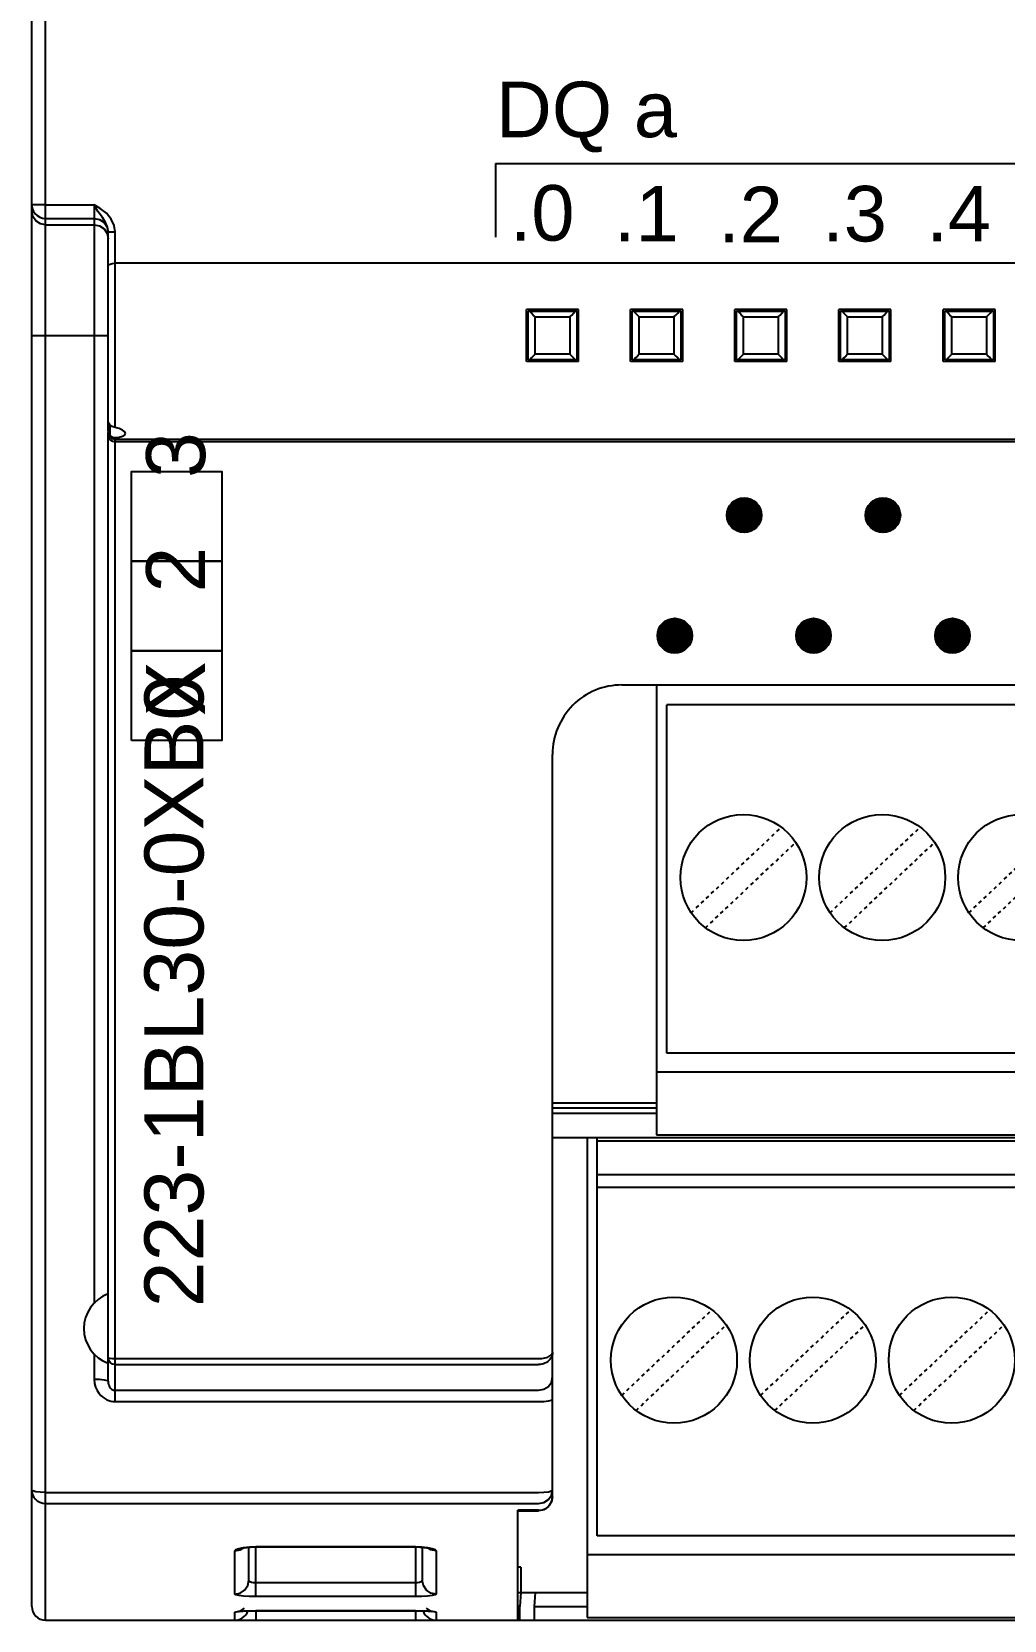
# Model space of a CAD drawing. Header units: inches. Extents: x 57 to 2760, y -193 to 2149.
# Drawn here: x 299.97 to 327.99, y 1373.68 to 1419.43 of the extents above; entities that cross this region are included whole.
import ezdxf

# ---------------------------------------------------------------- set-up
doc = ezdxf.new("R2010")
doc.units = ezdxf.units.IN
doc.header["$MEASUREMENT"] = 0
doc.linetypes.add('DOT', pattern=[0.2, 0.1, -0.1])
doc.styles.get("Standard").update_dxf_attribs({"font": 'arial.ttf'})

msp = doc.modelspace()

# ---------------------------------------------------------------- linework, layer by layer
at = {"color": 7, "linetype": 'Continuous'}
for p, q in [((300.37329, 1373.68422), (300.37329, 1473.68422)), ((299.97329, 1374.08422), (299.97329, 1473.28422)), ((299.97329, 1414.45532), (299.97329, 1433.09792)), ((300.37329, 1414.44652), (301.77329, 1414.44652)), ((301.77329, 1414.44652), (301.77329, 1382.807)), ((300.37329, 1414.05684), (301.77329, 1414.05684)), ((300.37329, 1413.87204), (301.77329, 1413.87204)), ((302.17329, 1413.67629), (302.17329, 1413.67634)), ((302.17329, 1407.93337), (302.17329, 1413.6763)), ((302.14284, 1413.62605), (302.17329, 1413.47356)), ((302.27328, 1413.67221), (302.37329, 1413.67157)), ((302.37329, 1408.03858), (302.37329, 1413.67157)), ((367.57329, 1412.76809), (302.37329, 1412.76809)), ((315.72329, 1411.43422), (314.22329, 1411.43422)), ((314.22329, 1409.93422), (314.22329, 1411.43422)), ((315.72329, 1409.93422), (315.72329, 1411.43422)), ((318.72329, 1411.43422), (317.22329, 1411.43422)), ((317.22329, 1409.93422), (317.22329, 1411.43422)), ((318.72329, 1409.93422), (318.72329, 1411.43422)), ((321.72329, 1411.43422), (320.22329, 1411.43422)), ((320.22329, 1409.93422), (320.22329, 1411.43422)), ((321.72329, 1409.93422), (321.72329, 1411.43422)), ((323.22329, 1409.93422), (323.22329, 1411.43422)), ((324.72329, 1411.43422), (323.22329, 1411.43422)), ((324.72329, 1409.93422), (324.72329, 1411.43422)), ((326.22329, 1409.93422), (326.22329, 1411.43422)), ((327.72329, 1411.43422), (326.22329, 1411.43422)), ((327.72329, 1409.93422), (327.72329, 1411.43422)), ((314.22329, 1411.18422), (314.27329, 1411.18422)), ((314.27329, 1411.38422), (315.67329, 1411.38422)), ((314.27329, 1409.98422), (314.27329, 1411.38422)), ((314.47329, 1411.21993), (315.47329, 1411.21993)), ((314.47336, 1410.1485), (314.47336, 1411.21993)), ((315.47321, 1411.21993), (315.47321, 1410.1485)), ((315.67329, 1411.38422), (315.67329, 1409.98422)), ((317.27329, 1411.38422), (318.67329, 1411.38422)), ((317.27329, 1409.98422), (317.27329, 1411.38422)), ((317.47329, 1411.21993), (318.47329, 1411.21993)), ((317.47336, 1410.1485), (317.47336, 1411.21993)), ((318.47321, 1411.21993), (318.47321, 1410.1485)), ((318.67329, 1411.38422), (318.67329, 1409.98422)), ((320.27329, 1411.38422), (321.67329, 1411.38422)), ((320.27329, 1409.98422), (320.27329, 1411.38422)), ((320.47329, 1411.21993), (321.47329, 1411.21993)), ((320.47336, 1410.1485), (320.47336, 1411.21993)), ((321.47321, 1411.21993), (321.47321, 1410.1485)), ((321.67329, 1411.38422), (321.67329, 1409.98422)), ((323.27329, 1409.98422), (323.27329, 1411.38422)), ((323.27329, 1411.38422), (324.67329, 1411.38422)), ((323.47329, 1411.21993), (324.47329, 1411.21993)), ((323.47336, 1410.1485), (323.47336, 1411.21993)), ((324.47321, 1411.21993), (324.47321, 1410.1485)), ((324.67329, 1411.38422), (324.67329, 1409.98422)), ((326.27329, 1409.98422), (326.27329, 1411.38422)), ((326.27329, 1411.38422), (327.67329, 1411.38422)), ((326.47329, 1411.21993), (327.47329, 1411.21993)), ((326.47336, 1410.1485), (326.47336, 1411.21993)), ((327.47321, 1411.21993), (327.47321, 1410.1485)), ((327.67329, 1411.38422), (327.67329, 1409.98422)), ((299.97329, 1410.68422), (302.17329, 1410.68422)), ((314.22329, 1410.18422), (314.27329, 1410.18422)), ((315.47329, 1410.1485), (314.47329, 1410.1485)), ((318.47329, 1410.1485), (317.47329, 1410.1485)), ((321.47329, 1410.1485), (320.47329, 1410.1485)), ((324.47329, 1410.1485), (323.47329, 1410.1485)), ((327.47329, 1410.1485), (326.47329, 1410.1485)), ((315.72329, 1409.93422), (314.22329, 1409.93422)), ((315.67329, 1409.98422), (314.27329, 1409.98422)), ((318.72329, 1409.93422), (317.22329, 1409.93422)), ((318.67329, 1409.98422), (317.27329, 1409.98422)), ((321.72329, 1409.93422), (320.22329, 1409.93422)), ((321.67329, 1409.98422), (320.27329, 1409.98422)), ((324.72329, 1409.93422), (323.22329, 1409.93422)), ((324.67329, 1409.98422), (323.27329, 1409.98422)), ((327.72329, 1409.93422), (326.22329, 1409.93422)), ((327.67329, 1409.98422), (326.27329, 1409.98422)), ((302.17329, 1380.56805), (302.17329, 1407.89487)), ((302.22329, 1408.11532), (302.22329, 1407.8075)), ((302.37329, 1379.98165), (302.37329, 1407.74837)), ((367.57329, 1407.69563), (302.37329, 1407.69563)), ((367.57329, 1407.62824), (302.37329, 1407.62824)), ((319.99722, 1405.49326), (320.51172, 1406.00777)), ((319.99975, 1405.5422), (320.46279, 1406.00524)), ((320.00492, 1405.45456), (320.55043, 1406.00007)), ((320.01127, 1405.60013), (320.40486, 1405.99372)), ((320.01261, 1405.41585), (320.58913, 1405.99237)), ((320.02031, 1405.37715), (320.62784, 1405.98467)), ((320.02279, 1405.65805), (320.34693, 1405.98219)), ((320.02801, 1405.33844), (320.66654, 1405.97697)), ((320.04142, 1405.30545), (320.69954, 1405.96357)), ((320.05307, 1405.73474), (320.27025, 1405.95191)), ((320.06001, 1405.27763), (320.72736, 1405.94498)), ((320.07859, 1405.24981), (320.75517, 1405.92639)), ((320.09718, 1405.222), (320.78299, 1405.90781)), ((323.99722, 1405.49326), (324.51172, 1406.00777)), ((323.99975, 1405.5422), (324.46279, 1406.00524)), ((324.00492, 1405.45456), (324.55043, 1406.00007)), ((324.01127, 1405.60013), (324.40486, 1405.99372)), ((324.01261, 1405.41585), (324.58913, 1405.99237)), ((324.02031, 1405.37715), (324.62784, 1405.98467)), ((324.02279, 1405.65805), (324.34693, 1405.98219)), ((324.02801, 1405.33844), (324.66654, 1405.97697)), ((324.04142, 1405.30545), (324.69954, 1405.96357)), ((324.05307, 1405.73474), (324.27025, 1405.95191)), ((324.06001, 1405.27763), (324.72736, 1405.94498)), ((324.07859, 1405.24981), (324.75517, 1405.92639)), ((324.09718, 1405.222), (324.78299, 1405.90781)), ((320.11577, 1405.19418), (320.81081, 1405.88922)), ((320.13435, 1405.16636), (320.83862, 1405.87063)), ((320.15933, 1405.14494), (320.86005, 1405.84565)), ((320.18715, 1405.12635), (320.87863, 1405.81783)), ((320.21497, 1405.10777), (320.89722, 1405.79002)), ((320.24279, 1405.08918), (320.91581, 1405.7622)), ((320.2706, 1405.07059), (320.93439, 1405.73438)), ((320.29842, 1405.05201), (320.95298, 1405.70657)), ((320.33562, 1405.0428), (320.96219, 1405.66937)), ((320.37432, 1405.0351), (320.96989, 1405.63066)), ((320.41303, 1405.0274), (320.97759, 1405.59196)), ((320.45173, 1405.0197), (320.98528, 1405.55325)), ((320.49044, 1405.012), (320.99298, 1405.51455)), ((320.54678, 1405.02195), (320.98304, 1405.4582)), ((324.11577, 1405.19418), (324.81081, 1405.88922)), ((324.13435, 1405.16636), (324.83862, 1405.87063)), ((324.15933, 1405.14494), (324.86005, 1405.84565)), ((324.18715, 1405.12635), (324.87863, 1405.81783)), ((324.21497, 1405.10777), (324.89722, 1405.79002)), ((324.24279, 1405.08918), (324.91581, 1405.7622)), ((324.2706, 1405.07059), (324.93439, 1405.73438)), ((324.29842, 1405.05201), (324.95298, 1405.70657)), ((324.33562, 1405.0428), (324.96219, 1405.66937)), ((324.37432, 1405.0351), (324.96989, 1405.63066)), ((324.41303, 1405.0274), (324.97759, 1405.59196)), ((324.45173, 1405.0197), (324.98528, 1405.55325)), ((324.49044, 1405.012), (324.99298, 1405.51455)), ((324.54678, 1405.02195), (324.98304, 1405.4582)), ((320.60471, 1405.03347), (320.97152, 1405.40028)), ((320.66264, 1405.04499), (320.96, 1405.34235)), ((320.77092, 1405.10687), (320.89812, 1405.23407)), ((324.60471, 1405.03347), (324.97152, 1405.40028)), ((324.66264, 1405.04499), (324.96, 1405.34235)), ((324.77092, 1405.10687), (324.89812, 1405.23407)), ((317.99722, 1402.02265), (318.51172, 1402.53716)), ((317.99975, 1402.07159), (318.46279, 1402.53463)), ((318.00492, 1401.98395), (318.55043, 1402.52946)), ((318.01127, 1402.12952), (318.40486, 1402.52311)), ((318.01261, 1401.94524), (318.58913, 1402.52176)), ((318.02031, 1401.90654), (318.62784, 1402.51406)), ((318.02279, 1402.18744), (318.34693, 1402.51158)), ((318.02801, 1401.86783), (318.66654, 1402.50636)), ((318.04142, 1401.83484), (318.69954, 1402.49296)), ((318.05307, 1402.26413), (318.27025, 1402.4813)), ((318.06001, 1401.80702), (318.72736, 1402.47437)), ((318.07859, 1401.7792), (318.75517, 1402.45578)), ((318.09718, 1401.75139), (318.78299, 1402.4372)), ((318.11577, 1401.72357), (318.81081, 1402.41861)), ((318.13435, 1401.69575), (318.83862, 1402.40002)), ((318.15933, 1401.67433), (318.86005, 1402.37504)), ((318.18715, 1401.65574), (318.87863, 1402.34722)), ((318.21497, 1401.63716), (318.89722, 1402.31941)), ((318.24279, 1401.61857), (318.91581, 1402.29159)), ((318.2706, 1401.59998), (318.93439, 1402.26377)), ((321.99722, 1402.02265), (322.51172, 1402.53716)), ((321.99975, 1402.07159), (322.46279, 1402.53463)), ((322.00492, 1401.98395), (322.55043, 1402.52946)), ((322.01127, 1402.12952), (322.40486, 1402.52311)), ((322.01261, 1401.94524), (322.58913, 1402.52176)), ((322.02031, 1401.90654), (322.62784, 1402.51406)), ((322.02279, 1402.18744), (322.34693, 1402.51158)), ((322.02801, 1401.86783), (322.66654, 1402.50636)), ((322.04142, 1401.83484), (322.69954, 1402.49296)), ((322.05307, 1402.26413), (322.27025, 1402.4813)), ((322.06001, 1401.80702), (322.72736, 1402.47437)), ((322.07859, 1401.7792), (322.75517, 1402.45578)), ((322.09718, 1401.75139), (322.78299, 1402.4372)), ((322.11577, 1401.72357), (322.81081, 1402.41861)), ((322.13435, 1401.69575), (322.83862, 1402.40002)), ((322.15933, 1401.67433), (322.86005, 1402.37504)), ((322.18715, 1401.65574), (322.87863, 1402.34722)), ((322.21497, 1401.63716), (322.89722, 1402.31941)), ((322.24279, 1401.61857), (322.91581, 1402.29159)), ((322.2706, 1401.59998), (322.93439, 1402.26377)), ((325.99722, 1402.02265), (326.51172, 1402.53716)), ((325.99975, 1402.07159), (326.46279, 1402.53463)), ((326.00492, 1401.98395), (326.55043, 1402.52946)), ((326.01127, 1402.12952), (326.40486, 1402.52311)), ((326.01261, 1401.94524), (326.58913, 1402.52176)), ((326.02031, 1401.90654), (326.62784, 1402.51406)), ((326.02279, 1402.18744), (326.34693, 1402.51158)), ((326.02801, 1401.86783), (326.66654, 1402.50636)), ((326.04142, 1401.83484), (326.69954, 1402.49296)), ((326.05307, 1402.26413), (326.27025, 1402.4813)), ((326.06001, 1401.80702), (326.72736, 1402.47437)), ((326.07859, 1401.7792), (326.75517, 1402.45578)), ((326.09718, 1401.75139), (326.78299, 1402.4372)), ((326.11577, 1401.72357), (326.81081, 1402.41861)), ((326.13435, 1401.69575), (326.83862, 1402.40002)), ((326.15933, 1401.67433), (326.86005, 1402.37504)), ((326.18715, 1401.65574), (326.87863, 1402.34722)), ((326.21497, 1401.63716), (326.89722, 1402.31941)), ((326.24279, 1401.61857), (326.91581, 1402.29159)), ((326.2706, 1401.59998), (326.93439, 1402.26377)), ((318.29842, 1401.5814), (318.95298, 1402.23596)), ((318.33562, 1401.57219), (318.96219, 1402.19876)), ((318.37432, 1401.56449), (318.96989, 1402.16005)), ((318.41303, 1401.55679), (318.97759, 1402.12135)), ((318.45173, 1401.54909), (318.98528, 1402.08264)), ((318.49044, 1401.54139), (318.99298, 1402.04394)), ((318.54678, 1401.55134), (318.98304, 1401.98759)), ((318.60471, 1401.56286), (318.97152, 1401.92967)), ((318.66264, 1401.57438), (318.96, 1401.87174)), ((322.29842, 1401.5814), (322.95298, 1402.23596)), ((322.33562, 1401.57219), (322.96219, 1402.19876)), ((322.37432, 1401.56449), (322.96989, 1402.16005)), ((322.41303, 1401.55679), (322.97759, 1402.12135)), ((322.45173, 1401.54909), (322.98528, 1402.08264)), ((322.49044, 1401.54139), (322.99298, 1402.04394)), ((322.54678, 1401.55134), (322.98304, 1401.98759)), ((322.60471, 1401.56286), (322.97152, 1401.92967)), ((322.66264, 1401.57438), (322.96, 1401.87174)), ((326.29842, 1401.5814), (326.95298, 1402.23596)), ((326.33562, 1401.57219), (326.96219, 1402.19876)), ((326.37432, 1401.56449), (326.96989, 1402.16005)), ((326.41303, 1401.55679), (326.97759, 1402.12135)), ((326.45173, 1401.54909), (326.98528, 1402.08264)), ((326.49044, 1401.54139), (326.99298, 1402.04394)), ((326.54678, 1401.55134), (326.98304, 1401.98759)), ((326.60471, 1401.56286), (326.97152, 1401.92967)), ((326.66264, 1401.57438), (326.96, 1401.87174)), ((318.77092, 1401.63626), (318.89812, 1401.76346)), ((322.77092, 1401.63626), (322.89812, 1401.76346)), ((326.77092, 1401.63626), (326.89812, 1401.76346)), ((316.97338, 1400.62222), (361.97329, 1400.62222)), ((317.97329, 1400.62222), (317.97329, 1387.66422)), ((318.26329, 1390.01422), (318.26329, 1400.04622)), ((362.68329, 1400.04622), (318.26329, 1400.04622)), ((314.97329, 1377.23786), (314.97329, 1398.62222)), ((314.97329, 1381.39922), (314.97329, 1398.62222)), ((362.68329, 1390.01422), (318.26329, 1390.01422)), ((317.97329, 1389.47422), (362.97329, 1389.47422)), ((314.97329, 1388.58422), (317.97329, 1388.58422)), ((314.97329, 1388.4417), (317.97329, 1388.4417)), ((314.97329, 1388.28422), (317.97329, 1388.28422)), ((317.97329, 1387.66422), (362.97329, 1387.66422)), ((363.97329, 1387.57949), (314.97329, 1387.57949)), ((315.97329, 1387.57949), (315.97329, 1373.76422)), ((316.26329, 1376.11422), (316.26329, 1387.57949)), ((360.68329, 1387.47822), (316.26329, 1387.47822)), ((360.68329, 1386.51333), (316.26329, 1386.51333)), ((360.68329, 1386.14622), (316.26329, 1386.14622)), ((301.77329, 1381.36144), (301.77329, 1380.62822)), ((302.37329, 1381.22138), (314.57329, 1381.22138)), ((302.37329, 1381.04854), (314.57329, 1381.04854)), ((302.37329, 1380.30655), (314.57329, 1380.30655)), ((302.37329, 1379.98165), (314.57329, 1379.98165)), ((300.37329, 1377.3658), (314.57329, 1377.3658)), ((314.94268, 1377.2842), (314.97329, 1377.4325)), ((300.37329, 1377.04595), (314.57329, 1377.04595)), ((313.97329, 1373.68422), (313.97329, 1376.85052)), ((314.57329, 1376.85052), (313.97329, 1376.85052)), ((313.97329, 1376.83786), (314.57329, 1376.83786)), ((314.72449, 1376.86754), (314.57329, 1376.83786)), ((314.57329, 1376.85052), (314.68892, 1376.86706)), ((314.68892, 1376.86706), (314.79617, 1376.91623)), ((314.79617, 1376.91623), (314.8893, 1377.00039)), ((305.82329, 1375.68011), (305.97636, 1375.70995)), ((305.97636, 1375.70995), (306.05456, 1375.76116)), ((306.22329, 1374.83423), (306.22329, 1375.78655)), ((306.24076, 1375.79826), (306.42328, 1375.80424)), ((306.42328, 1374.36475), (306.42328, 1375.80424)), ((306.42328, 1375.80424), (311.02328, 1375.80424)), ((306.42328, 1375.79576), (311.02328, 1375.79576)), ((311.02328, 1375.80424), (311.02328, 1374.36475)), ((311.22329, 1375.78656), (311.22329, 1374.83423)), ((311.47021, 1375.70995), (311.39176, 1375.76133)), ((311.62329, 1375.68011), (311.47021, 1375.70995)), ((360.68329, 1376.11422), (316.26329, 1376.11422)), ((305.82329, 1374.43724), (305.82329, 1375.68011)), ((311.62329, 1375.68011), (311.62329, 1374.43724)), ((315.97329, 1375.57422), (360.97329, 1375.57422)), ((314.06135, 1375.20866), (313.97329, 1375.20866)), ((314.06135, 1375.20866), (314.06135, 1374.48422)), ((311.02328, 1374.76203), (306.42327, 1374.76203)), ((311.02328, 1374.36475), (306.42328, 1374.36475)), ((313.97329, 1374.48422), (315.97329, 1374.48422)), ((314.06135, 1374.48422), (314.03691, 1374.08422)), ((314.47329, 1374.48422), (314.44187, 1374.08422)), ((305.82329, 1373.68422), (305.82329, 1373.91755)), ((306.37578, 1373.95936), (311.02328, 1373.9595)), ((306.42328, 1373.9606), (306.42328, 1373.68422)), ((306.42328, 1373.9606), (311.02328, 1373.9606)), ((311.02328, 1373.9606), (311.02328, 1373.68422)), ((311.62329, 1373.91755), (311.62329, 1373.68422)), ((314.03691, 1374.08422), (313.97329, 1374.08422)), ((314.03691, 1373.68422), (314.03691, 1374.08422)), ((314.44187, 1374.08422), (314.44187, 1373.68422)), ((314.44187, 1374.08422), (315.97329, 1374.08422)), ((300.37329, 1373.68422), (369.57329, 1373.68422)), ((315.97329, 1373.76422), (360.97329, 1373.76422))]:
    msp.add_line(p, q, dxfattribs=at)
for q in [(313.32887, 1413.52009), (337.26797, 1415.63612)]:
    msp.add_line((313.32887, 1415.63612), q)
at = {"linetype": 'DOT'}
for p, q in [((318.96743, 1394.06099), (321.56651, 1396.52304)), ((322.96743, 1394.06099), (325.56651, 1396.52304)), ((326.96743, 1394.06099), (329.56651, 1396.52304)), ((319.38006, 1393.6254), (321.97914, 1396.08745)), ((323.38006, 1393.6254), (325.97914, 1396.08745)), ((327.38006, 1393.6254), (329.97914, 1396.08745)), ((316.96743, 1380.16099), (319.56651, 1382.62304)), ((320.96743, 1380.16099), (323.56651, 1382.62304)), ((324.96743, 1380.16099), (327.56651, 1382.62304)), ((317.38006, 1379.7254), (319.97914, 1382.18745)), ((321.38006, 1379.7254), (323.97914, 1382.18745)), ((325.38006, 1379.7254), (327.97914, 1382.18745))]:
    msp.add_line(p, q, dxfattribs=at)
at = {"color": 7, "linetype": 'Continuous'}
for points in [[(300.37329, 1414.44652), (300.21965, 1414.4472), (300.0895, 1414.44912), (300.00296, 1414.45199), (299.97329, 1414.45532)], [(299.97329, 1414.45532), (299.97839, 1414.39188), (299.99524, 1414.32513), (300.02578, 1414.25797), (300.07127, 1414.19405), (300.13166, 1414.13776), (300.20491, 1414.09386), (300.28714, 1414.06619), (300.37329, 1414.05684)], [(300.37329, 1413.87204), (300.22021, 1413.90237), (300.09044, 1413.98875), (300.00373, 1414.11803), (299.97329, 1414.27052)], [(302.17329, 1413.67634), (302.15495, 1413.80654), (302.09954, 1413.93964), (302.00723, 1414.08268), (301.88988, 1414.25268), (301.77329, 1414.44652)], [(302.37329, 1413.67157), (302.34588, 1413.85858), (302.26307, 1414.03938), (302.12454, 1414.20493), (301.94797, 1414.34125), (301.77329, 1414.44652)], [(301.77329, 1414.05684), (301.92636, 1414.02651), (302.05613, 1413.94013), (302.14284, 1413.81085), (302.16984, 1413.67561)], [(301.77329, 1413.87204), (301.92636, 1413.84171), (302.05613, 1413.75533), (302.14284, 1413.62605)], [(302.17329, 1413.67634), (302.20008, 1413.67396), (302.27328, 1413.67221)], [(302.17329, 1412.68778), (302.18719, 1412.7176), (302.22848, 1412.74354), (302.29334, 1412.76153), (302.37329, 1412.76809)], [(314.47329, 1411.21993), (314.41903, 1411.27507), (314.36654, 1411.32981), (314.31595, 1411.38422)], [(315.47329, 1411.21993), (315.52754, 1411.27507), (315.58003, 1411.32981), (315.63062, 1411.38422)], [(317.47329, 1411.21993), (317.41904, 1411.27505), (317.36655, 1411.3298), (317.31595, 1411.38422)], [(318.47329, 1411.21993), (318.52753, 1411.27505), (318.58002, 1411.3298), (318.63062, 1411.38422)], [(320.47329, 1411.21993), (320.41906, 1411.27504), (320.36656, 1411.32979), (320.31595, 1411.38422)], [(321.47329, 1411.21993), (321.52751, 1411.27504), (321.58001, 1411.32979), (321.63062, 1411.38422)], [(323.47329, 1411.21993), (323.41907, 1411.27503), (323.36658, 1411.32977), (323.31595, 1411.38422)], [(324.47329, 1411.21993), (324.5275, 1411.27503), (324.57999, 1411.32977), (324.63062, 1411.38422)], [(326.47329, 1411.21993), (326.41908, 1411.27502), (326.36659, 1411.32976), (326.31595, 1411.38422)], [(327.47329, 1411.21993), (327.52749, 1411.27502), (327.57998, 1411.32976), (327.63062, 1411.38422)], [(314.47329, 1410.1485), (314.41903, 1410.09337), (314.36654, 1410.03862), (314.31595, 1409.98422)], [(315.47329, 1410.1485), (315.52754, 1410.09337), (315.58003, 1410.03862), (315.63062, 1409.98422)], [(317.47329, 1410.1485), (317.41904, 1410.09338), (317.36655, 1410.03864), (317.31595, 1409.98422)], [(318.47329, 1410.1485), (318.52753, 1410.09338), (318.58002, 1410.03864), (318.63062, 1409.98422)], [(320.47329, 1410.1485), (320.41906, 1410.0934), (320.36656, 1410.03865), (320.31595, 1409.98422)], [(321.47329, 1410.1485), (321.52751, 1410.0934), (321.58001, 1410.03865), (321.63062, 1409.98422)], [(323.47329, 1410.1485), (323.41907, 1410.09341), (323.36658, 1410.03866), (323.31595, 1409.98422)], [(324.47329, 1410.1485), (324.5275, 1410.09341), (324.57999, 1410.03866), (324.63062, 1409.98422)], [(326.47329, 1410.1485), (326.41908, 1410.09342), (326.36659, 1410.03868), (326.31595, 1409.98422)], [(327.47329, 1410.1485), (327.52749, 1410.09342), (327.57998, 1410.03868), (327.63062, 1409.98422)], [(302.22329, 1408.11532), (302.1861, 1408.17415), (302.17329, 1408.24119)], [(302.17329, 1407.93337), (302.1861, 1407.86633), (302.22329, 1407.8075)], [(302.37329, 1407.69563), (302.29675, 1407.7108), (302.23186, 1407.75399), (302.18851, 1407.81863), (302.17329, 1407.89487)], [(302.37329, 1407.62824), (302.31169, 1407.63718), (302.25702, 1407.6625), (302.21334, 1407.70172), (302.18388, 1407.75307), (302.17329, 1407.81211)], [(302.37329, 1408.03858), (302.29144, 1408.06507), (302.22329, 1408.11532)], [(302.22329, 1407.8075), (302.29145, 1407.76081), (302.37329, 1407.74837)], [(302.67329, 1407.86514), (302.65233, 1407.91444), (302.59113, 1407.96434), (302.495, 1408.00805), (302.37329, 1408.03858)], [(302.37329, 1407.74837), (302.495, 1407.76268), (302.59113, 1407.78703), (302.65233, 1407.82161), (302.67329, 1407.86514)], [(302.37329, 1381.04854), (302.29771, 1381.06286), (302.23279, 1381.10423), (302.18862, 1381.16755), (302.17329, 1381.24173)], [(302.17329, 1381.24173), (302.18862, 1381.23392), (302.23279, 1381.22725), (302.29771, 1381.22289), (302.37329, 1381.22138)], [(314.97329, 1381.39929), (314.96953, 1381.35131), (314.96, 1381.30961), (314.94506, 1381.26983), (314.92449, 1381.23138), (314.8987, 1381.1953), (314.86845, 1381.16255), (314.8347, 1381.1338), (314.79731, 1381.1087), (314.75607, 1381.0873), (314.71194, 1381.07028), (314.66614, 1381.05812), (314.61993, 1381.05093), (314.57329, 1381.04854)], [(314.57329, 1381.22138), (314.61993, 1381.2226), (314.66615, 1381.22624), (314.71194, 1381.23242), (314.75608, 1381.24105), (314.79732, 1381.2519), (314.8347, 1381.26463), (314.86845, 1381.27921), (314.8987, 1381.29583), (314.92449, 1381.31412), (314.94506, 1381.33362), (314.96, 1381.35379), (314.96953, 1381.37493), (314.97329, 1381.39922)], [(301.77329, 1380.62822), (301.78439, 1380.50442), (301.81329, 1380.39616), (301.85468, 1380.30314), (301.90469, 1380.22449), (301.95992, 1380.15963), (302.01731, 1380.10779), (302.07485, 1380.06734), (302.13211, 1380.03621), (302.18985, 1380.01262), (302.24924, 1379.99562), (302.31057, 1379.98519), (302.37329, 1379.98165)], [(301.77329, 1380.62822), (301.92636, 1380.62364), (302.05613, 1380.6106), (302.14284, 1380.59108), (302.17329, 1380.56805)], [(302.17329, 1380.56805), (302.17699, 1380.518), (302.18662, 1380.47423), (302.20042, 1380.43662), (302.21709, 1380.4048), (302.2355, 1380.37857), (302.25463, 1380.35759), (302.27381, 1380.34122), (302.2929, 1380.32863), (302.31214, 1380.31908), (302.33194, 1380.31221), (302.35238, 1380.30798), (302.37329, 1380.30655)], [(314.57329, 1380.30655), (314.72636, 1380.33596), (314.85613, 1380.41972), (314.94284, 1380.54506), (314.97329, 1380.69292)], [(314.57329, 1379.98165), (314.72636, 1379.98633), (314.85613, 1379.99965), (314.94284, 1380.01959), (314.97329, 1380.04311)], [(299.97329, 1377.4325), (299.97848, 1377.37042), (299.99557, 1377.30528), (300.02647, 1377.23991), (300.07235, 1377.17785), (300.13305, 1377.12343), (300.20629, 1377.08124), (300.28807, 1377.05482), (300.37329, 1377.04595)], [(300.37329, 1377.3658), (300.21994, 1377.37089), (300.09003, 1377.3854), (300.0034, 1377.40711), (299.97329, 1377.4325)], [(314.57329, 1377.3658), (314.72539, 1377.37081), (314.85562, 1377.38525), (314.94268, 1377.40691), (314.97329, 1377.4325)], [(314.57329, 1377.04595), (314.72539, 1377.07499), (314.85562, 1377.15868), (314.94268, 1377.2842)], [(314.97329, 1377.23786), (314.94389, 1377.08735), (314.85684, 1376.95573), (314.72449, 1376.86754)], [(314.8893, 1377.00039), (314.95214, 1377.1136), (314.97329, 1377.23786)], [(305.82329, 1375.68011), (305.85377, 1375.71875), (305.94094, 1375.75347), (306.07478, 1375.78086), (306.24076, 1375.79826)], [(306.05197, 1375.76338), (306.04153, 1375.7582), (306.04489, 1375.7589), (306.08991, 1375.76943), (306.16806, 1375.78148), (306.27209, 1375.79104), (306.39437, 1375.79561), (306.42328, 1375.7958)], [(311.02328, 1375.79577), (311.15914, 1375.79198), (311.2664, 1375.78292), (311.34878, 1375.77091), (311.3985, 1375.75982), (311.40787, 1375.75694)], [(311.02328, 1375.80424), (311.20661, 1375.79821), (311.37256, 1375.78074)], [(311.37256, 1375.78074), (311.50615, 1375.75332), (311.59308, 1375.71857), (311.62329, 1375.68011)], [(305.82329, 1374.43724), (305.97636, 1374.46746), (306.10613, 1374.55352), (306.19284, 1374.68231), (306.22329, 1374.83423)], [(306.42327, 1374.76203), (306.36173, 1374.76546), (306.3062, 1374.77542), (306.26184, 1374.79118), (306.23319, 1374.81139), (306.22329, 1374.83423)], [(311.22329, 1374.83423), (311.21332, 1374.8113), (311.18463, 1374.79111), (311.14023, 1374.77537), (311.08466, 1374.76543), (311.02328, 1374.76203)], [(311.62329, 1374.43724), (311.47021, 1374.46746), (311.34044, 1374.55352), (311.25373, 1374.68231), (311.22329, 1374.83423)], [(306.42328, 1374.36475), (306.23831, 1374.3682), (306.0718, 1374.37821), (305.93886, 1374.39403), (305.85301, 1374.41432), (305.82329, 1374.43724)], [(311.62329, 1374.43724), (311.59327, 1374.41421), (311.50717, 1374.39394), (311.374, 1374.37814), (311.20742, 1374.36817), (311.02328, 1374.36475)], [(305.82329, 1373.91755), (305.97636, 1373.94793), (306.10613, 1374.03444)], [(305.82329, 1373.91755), (305.85313, 1373.93057), (305.93891, 1373.94252), (306.07193, 1373.95217)], [(305.93542, 1373.93816), (305.93688, 1373.93841), (305.9569, 1373.94115), (305.99491, 1373.94498), (306.04895, 1373.94908), (306.11536, 1373.9528), (306.19326, 1373.9559), (306.28059, 1373.95817), (306.37578, 1373.95936)], [(306.07193, 1373.95217), (306.23872, 1373.95843), (306.42328, 1373.9606)], [(311.02328, 1373.9595), (311.10683, 1373.95906), (311.21734, 1373.95698), (311.31464, 1373.95356), (311.39536, 1373.94921), (311.45732, 1373.94449), (311.49742, 1373.94017), (311.50827, 1373.93864)], [(311.02328, 1373.9606), (311.20871, 1373.95841), (311.37542, 1373.95213)], [(311.62329, 1373.91755), (311.47021, 1373.94793), (311.34044, 1374.03444)], [(311.37542, 1373.95213), (311.50822, 1373.94246), (311.59373, 1373.9305), (311.62329, 1373.91755)]]:
    msp.add_lwpolyline(points, dxfattribs=at)
for points in [[(302.84648, 1404.19054), (302.84648, 1406.77397), (305.45164, 1406.77397), (305.45164, 1404.19054)], [(302.84648, 1401.60711), (302.84648, 1404.19054), (305.45164, 1404.19054), (305.45164, 1401.60711)], [(302.84648, 1399.02368), (302.84648, 1401.60711), (305.45164, 1401.60711), (305.45164, 1399.02368)]]:
    msp.add_lwpolyline(points, close=True)
for centre, radius in [((320.49362, 1405.51137), 0.5), ((324.49362, 1405.51137), 0.5), ((318.49362, 1402.04076), 0.5), ((322.49362, 1402.04076), 0.5), ((326.49362, 1402.04076), 0.5), ((320.47329, 1395.07422), 1.815), ((324.47329, 1395.07422), 1.815), ((328.47329, 1395.07422), 1.815), ((318.47329, 1381.17422), 1.815), ((322.47329, 1381.17422), 1.815), ((326.47329, 1381.17422), 1.815)]:
    msp.add_circle(centre, radius, dxfattribs=at)
for centre, radius, start, end in [((315.87329, 1411.38422), 0.2, 180, 219.509619), ((315.87329, 1411.38422), 0.2, 210, 219.509619), ((317.07329, 1411.38422), 0.2, 320.490381, 0), ((318.87329, 1411.38422), 0.2, 180, 219.509619), ((318.87329, 1411.38422), 0.2, 210, 219.509619), ((320.07329, 1411.38422), 0.2, 320.490381, 0), ((321.87329, 1411.38422), 0.2, 180, 219.509619), ((321.87329, 1411.38422), 0.2, 210, 219.509619), ((323.07329, 1411.38422), 0.2, 320.490381, 0), ((324.87329, 1411.38422), 0.2, 180, 219.509619), ((324.87329, 1411.38422), 0.2, 210, 219.509619), ((326.07329, 1411.38422), 0.2, 320.490381, 0), ((327.87329, 1411.38422), 0.2, 180, 219.509619), ((327.87329, 1411.38422), 0.2, 210, 219.509619), ((315.87329, 1409.98422), 0.2, 140.490381, 180), ((315.87329, 1409.98422), 0.2, 140.490381, 150), ((317.07329, 1409.98422), 0.2, 0, 39.509599), ((317.07329, 1409.98422), 0.2, 0, 39.509619), ((318.87329, 1409.98422), 0.2, 140.490381, 180), ((318.87329, 1409.98422), 0.2, 140.490381, 150), ((320.07329, 1409.98422), 0.2, 0, 39.509599), ((320.07329, 1409.98422), 0.2, 0, 39.509619), ((321.87329, 1409.98422), 0.2, 140.490381, 180), ((321.87329, 1409.98422), 0.2, 140.490381, 150), ((323.07329, 1409.98422), 0.2, 0, 39.509599), ((323.07329, 1409.98422), 0.2, 0, 39.509619), ((324.87329, 1409.98422), 0.2, 140.490381, 180), ((324.87329, 1409.98422), 0.2, 140.490381, 150), ((326.07329, 1409.98422), 0.2, 0, 39.509599), ((326.07329, 1409.98422), 0.2, 0, 39.509619), ((327.87329, 1409.98422), 0.2, 140.490381, 180), ((327.87329, 1409.98422), 0.2, 140.490381, 150), ((316.97329, 1398.62222), 2, 89.997333, 180), ((302.53757, 1382.08422), 1.06429, 110.01596, 249.98404), ((300.37329, 1374.08422), 0.4, 180, 270), ((305.82329, 1374.08422), 0.4, 270, 341.156214), ((305.82329, 1374.08422), 0.4, 270, 341.156214), ((311.62329, 1374.08422), 0.4, 198.865407, 270), ((311.62329, 1374.08422), 0.4, 198.865407, 270)]:
    msp.add_arc(centre, radius, start, end, dxfattribs=at)

# ---------------------------------------------------------------- texts
at = {"char_height": 1.6}
for s, insert, width, attachment_point in [('DQ a', (313.34094, 1416.97825), 10.5339905, 4), ('.0', (314.67554, 1413.3951), 6.9302573, 8), ('.1', (317.67554, 1413.3951), 6.9302573, 8), ('.2', (320.67554, 1413.37252), 6.9302573, 8), ('.3', (323.67547, 1413.37252), 6.9302573, 8), ('.4', (326.67547, 1413.3951), 6.9302573, 8)]:
    msp.add_mtext(s, dxfattribs=dict(at, insert=insert, width=width, attachment_point=attachment_point))
at = {"char_height": 1.7, "attachment_point": 1, "rotation": 90}
for s, insert, width in [('X   2   3', (303.26779, 1399.71955), 12.5784889), ('{\\fArial|b0|i0|c0|p32;223-1BL30-0XB0}', (303.21912, 1382.69682), 24.8996336)]:
    msp.add_mtext(s, dxfattribs=dict(at, insert=insert, width=width))

doc.saveas('drawing.dxf')
